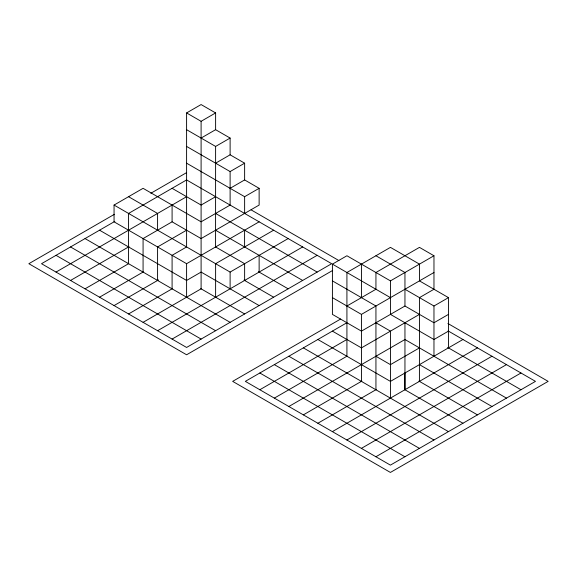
<?xml version="1.0" encoding="UTF-8"?>
<svg xmlns="http://www.w3.org/2000/svg" width="577" height="577" viewBox="0 0 577 577"><rect width="100%" height="100%" fill="white"/><g stroke="black" fill="none" stroke-linecap="round" stroke-linejoin="round"><path stroke-width="0.87" d="M172.09 288.825L172.09 255.322L186.595 246.949L186.595 112.933L201.099 104.56L215.61 112.933L215.61 129.688L230.115 138.062L230.115 154.816L244.626 163.19L244.626 179.937L230.115 188.318M186.595 112.933L201.099 121.307L215.61 112.933M201.099 138.062L215.61 129.688M259.131 221.82L186.595 263.696L114.058 221.82L114.058 205.066L143.074 188.318L201.099 221.82L230.115 205.073L230.115 171.564L186.595 146.435M215.574 246.963L215.61 146.435L230.115 138.062M114.325 214.348L28.85 263.703L186.595 354.776L332.684 270.433M150.849 193.266L186.595 172.624M114.837 221.373L41.522 263.703L186.595 347.455L331.667 263.703L186.595 179.937L128.563 213.447L128.563 263.703M215.61 163.19L230.115 154.816M56.027 272.077L186.595 196.692M230.115 171.564L244.626 163.19M70.538 280.451L129.032 246.675M244.626 179.937L259.131 188.318L259.131 205.066L201.099 238.575L172.09 221.82L143.074 238.575L143.074 272.077M215.61 196.692L201.099 205.066L172.09 188.318M85.043 288.825L128.721 263.61M186.595 230.194L157.579 246.949L157.579 280.451M186.595 163.19L244.626 196.692L259.131 188.318M99.547 297.205L143.226 271.983M114.058 305.579L158.516 279.91M128.563 313.953L172.242 288.738M273.642 230.194L215.61 263.696L215.61 297.205M143.074 322.334L201.568 288.558M114.058 205.066L230.115 272.077L288.147 238.575M157.579 330.708L302.651 246.949M172.09 339.081L317.162 255.322M448.473 314.386L433.969 322.759L404.953 306.012L361.433 331.133L332.417 314.386L332.417 264.129L346.921 255.755L390.441 280.884L433.969 255.755L433.969 289.257L419.457 297.631L419.421 381.368M346.921 306.012L375.937 289.257L375.937 272.503L419.457 247.374L433.969 255.755M340.675 319.009L232.661 381.368L390.405 472.44L548.15 381.368L447.911 323.495M346.727 322.832L245.333 381.368L390.405 465.127L535.478 381.368L448.12 330.931M332.417 297.631L361.433 314.386L433.969 272.503M259.838 389.742L347.195 339.312M274.349 398.123L346.885 356.24M419.457 314.386L361.433 347.888L332.374 331.111M404.953 289.257L433.969 306.005L448.473 297.631L448.473 347.888M288.853 406.496L404.953 339.514L506.462 398.123M303.358 414.87L361.858 381.101M419.457 347.888L390.441 364.642L375.937 356.261M448.473 331.133L433.969 339.514L390.441 314.386L390.441 280.884M317.869 423.251L376.363 389.475M462.942 339.492L390.441 381.39L317.869 339.492M332.374 431.625L477.453 347.866M346.885 439.999L491.957 356.24M361.39 448.372L506.462 364.621M375.901 456.753L520.973 372.994M186.595 129.688L215.61 146.435M375.937 255.755L404.953 272.503L404.953 306.012M448.473 297.631L419.457 280.884L419.457 264.129L390.441 247.374L346.921 272.503L346.921 356.261M251.089 209.862L338.901 260.559M332.417 264.129L390.441 297.631M215.61 213.447L317.162 272.077M332.417 280.884L375.937 306.005L375.937 389.771M447.658 347.419L520.973 389.742M302.651 280.451L215.574 230.216M375.937 322.759L390.441 331.133L390.441 398.144M128.563 196.692L157.579 213.447L157.579 230.194M215.61 246.949L244.626 263.696L244.626 280.451M258.51 271.717L288.147 288.825M419.421 364.621L491.957 406.496M243.999 280.09L273.642 297.205M418.952 381.101L477.453 414.87M230.273 288.918L259.131 305.579M404.448 389.475L462.942 423.251M99.547 230.194L186.595 280.451L201.099 272.077L230.115 288.825L230.115 272.077M200.947 288.738L244.626 313.953M303.358 347.866L448.437 431.625M85.043 238.575L230.115 322.334M288.853 356.24L433.926 439.999M70.538 246.949L215.61 330.708M274.349 364.621L419.421 448.372M56.027 255.322L201.099 339.081M259.838 372.994L404.91 456.753M433.969 306.005L433.969 356.261M404.953 322.759L404.953 389.771M404.91 372.994L404.91 389.742M361.433 264.129L361.433 297.631M361.433 314.386L361.433 381.39M259.131 255.322L259.131 272.077M244.626 196.692L244.626 213.447M244.59 230.216L244.59 246.963M201.099 121.307L201.099 288.825M186.595 263.696L186.595 297.205M172.09 205.066L172.09 221.82"/></g></svg>
